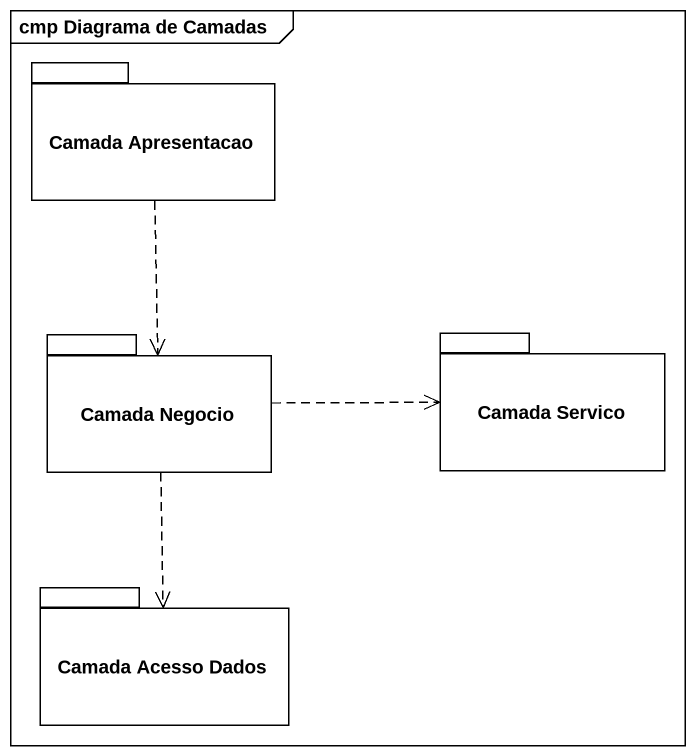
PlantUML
@startuml
mainframe cmp Diagrama de Camadas
package "Camada Apresentacao" as Camada_Apresentacao {
}
package "Camada Negocio" as Camada_Negocio {
}
package "Camada Servico" as Camada_Servico {
}
package "Camada Acesso Dados" as Camada_Acesso_Dados {
}
Camada_Apresentacao ..> Camada_Negocio
Camada_Negocio .right.> Camada_Servico
Camada_Negocio ..> Camada_Acesso_Dados
@enduml
